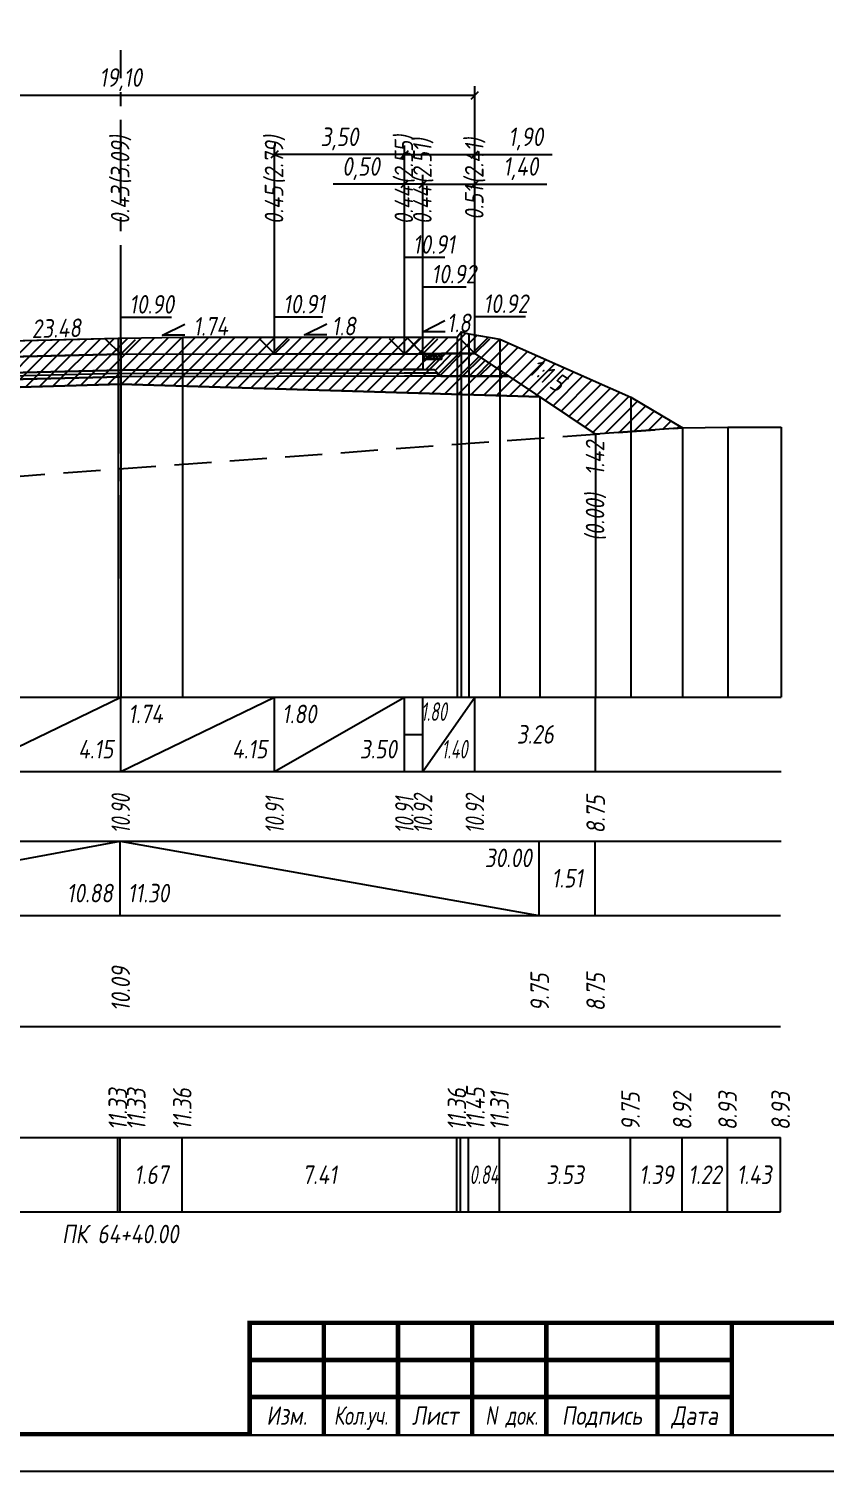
# Model space of a CAD drawing. Extents: x -717 to 1451, y -133302 to 233.
# Drawn here: x 170.2 to 277.5, y -101374.4 to -101179.8 of the extents above; entities that cross this region are included whole.
import ezdxf
from ezdxf.enums import TextEntityAlignment as Align

# ---------------------------------------------------------------- set-up
doc = ezdxf.new("R2010")
doc.units = 0
doc.linetypes.add('осевая2', pattern=[1.125, 0.75, -0.125, 0.125, -0.125])
doc.linetypes.add('штриховая', pattern=[0.75, 0.5, -0.25])
for name, color, linetype in [('Зарамочное оформление', 7, 'Continuous'), ('Интерполированный поперечник', 2, 'Continuous'), ('Код_510', 7, 'Continuous'), ('Код_514', 1, 'Continuous'), ('Код_516', 1, 'Continuous'), ('Контур_0', 7, 'Continuous'), ('Контур_2521', 7, 'Continuous'), ('Контур_2564', 7, 'Continuous'), ('Контур_2660', 7, 'Continuous'), ('Контур_2665', 7, 'Continuous'), ('Контур_400', 7, 'Continuous'), ('Контур_508', 7, 'Continuous'), ('Контур_512', 7, 'Continuous'), ('Контур_513', 7, 'Continuous'), ('Контур_818', 7, 'Continuous'), ('Красный поперечник', 1, 'Continuous'), ('Объём_2501', 7, 'Continuous'), ('Объём_2564', 7, 'Continuous'), ('Объём_2650', 7, 'Continuous'), ('Объём_2660', 7, 'Continuous'), ('Объём_2661', 7, 'Continuous'), ('Объём_2665', 7, 'Continuous'), ('Объём_2666', 7, 'Continuous'), ('Объём_2667', 7, 'Continuous'), ('Объём_2668', 7, 'Continuous'), ('Объём_2669', 7, 'Continuous'), ('Объём_2675', 7, 'Continuous'), ('Ось', 1, 'осевая2'), ('Откосы', 7, 'Continuous'), ('Отметки покрытия', 7, 'Continuous'), ('Подписи поперечников', 7, 'Continuous'), ('Рабочие отметки', 7, 'Continuous'), ('Рабочие отметки доп.', 7, 'Continuous'), ('Таблица', 7, 'Continuous'), ('Уклоны проезжей части', 7, 'Continuous'), ('Черный поперечник', 3, 'Continuous')]:
    doc.layers.add(name, color=color, linetype=linetype)
for name, color, linetype, true_color in [('Контур_2540', 2, 'Continuous', 0xffff00), ('Контур_2560', 2, 'Continuous', 0xffff00), ('Контур_2561', 7, 'Continuous', 0xff8040), ('Контур_2562', 3, 'Continuous', 0x00ff00), ('Контур_2563', 7, 'Continuous', 0xff8000), ('Контур_2570', 7, 'Continuous', 0x80ff00), ('Контур_2736', 4, 'Continuous', 0x00ffff), ('Контур_2737', 4, 'Continuous', 0x00ffff), ('Контур_2738', 4, 'Continuous', 0x00ffff), ('Контур_2739', 4, 'Continuous', 0x00ffff), ('Контур_2741', 4, 'Continuous', 0x00ffff), ('Контур_2742', 4, 'Continuous', 0x00ffff), ('Контур_2743', 4, 'Continuous', 0x00ffff), ('Контур_2744', 7, 'Continuous', 0xa4ffff), ('Контур_2745', 7, 'Continuous', 0xa4ffff), ('Контур_2747', 4, 'Continuous', 0x00ffff), ('Контур_2748', 4, 'Continuous', 0x00ffff), ('Контур_2749', 4, 'Continuous', 0x00ffff), ('Контур_2750', 4, 'Continuous', 0x00ffff), ('Контур_2751', 4, 'Continuous', 0x00ffff), ('Контур_2752', 4, 'Continuous', 0x00ffff), ('Контур_402', 7, 'Continuous', 0xff6464), ('Контур_703', 4, 'Continuous', 0x00ffff), ('Контур_705', 4, 'Continuous', 0x00ffff), ('Контур_707', 4, 'Continuous', 0x00ffff), ('Контур_720', 131, 'Continuous', 0xaaffff), ('Объём_2500', 7, 'Continuous', 0xc0c0c0), ('Объём_2520', 7, 'Continuous', 0x80ffff), ('Объём_2540', 2, 'Continuous', 0xffff00), ('Объём_2560', 2, 'Continuous', 0xffff00), ('Объём_2561', 7, 'Continuous', 0xff8040), ('Объём_2562', 3, 'Continuous', 0x00ff00), ('Объём_2563', 7, 'Continuous', 0xff8000), ('Объём_2580', 3, 'Continuous', 0x00ff00), ('Объём_2600', 7, 'Continuous', 0x808000)]:
    doc.layers.add(name, color=color, linetype=linetype, true_color=true_color)
doc.styles.get("Standard").update_dxf_attribs({"font": 'txt', "height": 2.5})
doc.styles.add('М', font='romand.shx', dxfattribs={"width": 0.8, "oblique": 10, "height": 2.5})
doc.dimstyles.new('ISO-25', dxfattribs={"dimtxt": 2.5, "dimasz": 2.5, "dimexe": 1.25, "dimexo": 0.625, "dimtad": 1, "dimtxsty": 'Standard', "dimcen": 2.5, "dimadec": 0, "dimazin": 0, "dimtfac": 1, "dimtmove": 0, "dimatfit": 3, "dimfxl": 1, "dimarcsym": 0})

# ---------------------------------------------------------------- blocks, each defined once
blk = doc.blocks.new('_Oblique')
at = {"color": 0, "linetype": 'ByBlock', "lineweight": -2}
blk.add_line((-0.5, -0.5), (0.5, 0.5), dxfattribs=at)
blk = doc.blocks.new('*D2034')
at = {"color": 0, "lineweight": -2, "transparency": 16777216}
for p, q in [((223.31, -101223.07), (223.31, -101199.52)), ((230.31, -101223.06), (230.31, -101199.52)), ((223.31, -101200.77), (230.31, -101200.77)), ((230.31, -101200.77), (240.04, -101200.77))]:
    blk.add_line(p, q, dxfattribs=at)
at = {"layer": 'Defpoints', "color": 0, "transparency": 16777216}
for p in [(230.31, -101200.77), (223.31, -101223.7), (230.31, -101223.68)]:
    blk.add_point(p, dxfattribs=at)
at = {"color": 0, "lineweight": -2, "transparency": 16777216, "rotation": 180}
blk.add_blockref('_Oblique', (223.31, -101200.77), dxfattribs=at)
at = {"color": 0, "lineweight": -2, "transparency": 16777216}
blk.add_blockref('_Oblique', (230.31, -101200.77), dxfattribs=at)
at = {"color": 0, "transparency": 16777216, "insert": (236.5, -101198.66), "char_height": 2.5, "width": 8.75, "attachment_point": 5, "style": 'М'}
blk.add_mtext('1,40', dxfattribs=at)
blk = doc.blocks.new('*D2036')
at = {"color": 0, "lineweight": -2, "transparency": 16777216}
for p, q in [((220.81, -101223.08), (220.81, -101199.52)), ((223.31, -101223.07), (223.31, -101199.52)), ((220.81, -101200.77), (211.2, -101200.77)), ((223.31, -101200.77), (220.81, -101200.77))]:
    blk.add_line(p, q, dxfattribs=at)
at = {"layer": 'Defpoints', "color": 0, "transparency": 16777216}
for p in [(223.31, -101200.77), (220.81, -101223.7), (223.31, -101223.7)]:
    blk.add_point(p, dxfattribs=at)
at = {"color": 0, "lineweight": -2, "transparency": 16777216, "rotation": 180}
blk.add_blockref('_Oblique', (220.81, -101200.77), dxfattribs=at)
at = {"color": 0, "lineweight": -2, "transparency": 16777216}
blk.add_blockref('_Oblique', (223.31, -101200.77), dxfattribs=at)
at = {"color": 0, "transparency": 16777216, "insert": (214.96, -101198.66), "char_height": 2.5, "width": 9.1667, "attachment_point": 5, "style": 'М'}
blk.add_mtext('0,50', dxfattribs=at)
blk = doc.blocks.new('*D2038')
at = {"color": 0, "lineweight": -2, "transparency": 16777216}
for p, q in [((203.31, -101223.11), (203.31, -101195.52)), ((220.81, -101223.08), (220.81, -101195.52)), ((220.81, -101196.77), (203.31, -101196.77))]:
    blk.add_line(p, q, dxfattribs=at)
at = {"layer": 'Defpoints', "color": 0, "transparency": 16777216}
for p in [(203.31, -101196.77), (220.81, -101223.7), (203.31, -101223.73)]:
    blk.add_point(p, dxfattribs=at)
at = {"color": 0, "lineweight": -2, "transparency": 16777216, "rotation": 180}
blk.add_blockref('_Oblique', (203.31, -101196.77), dxfattribs=at)
at = {"color": 0, "lineweight": -2, "transparency": 16777216}
blk.add_blockref('_Oblique', (220.81, -101196.77), dxfattribs=at)
at = {"color": 0, "transparency": 16777216, "insert": (212.06, -101194.66), "char_height": 2.5, "width": 9.5833, "attachment_point": 5, "style": 'М'}
blk.add_mtext('3,50', dxfattribs=at)
blk = doc.blocks.new('*D2039')
at = {"color": 0, "lineweight": -2, "transparency": 16777216}
for p, q in [((220.81, -101223.08), (220.81, -101195.52)), ((230.31, -101223.06), (230.31, -101195.52)), ((220.81, -101196.77), (230.31, -101196.77)), ((230.31, -101196.77), (240.72, -101196.77))]:
    blk.add_line(p, q, dxfattribs=at)
at = {"layer": 'Defpoints', "color": 0, "transparency": 16777216}
for p in [(220.81, -101196.77), (220.81, -101223.7), (230.31, -101223.68)]:
    blk.add_point(p, dxfattribs=at)
at = {"color": 0, "lineweight": -2, "transparency": 16777216, "rotation": 180}
blk.add_blockref('_Oblique', (220.81, -101196.77), dxfattribs=at)
at = {"color": 0, "lineweight": -2, "transparency": 16777216}
blk.add_blockref('_Oblique', (230.31, -101196.77), dxfattribs=at)
at = {"color": 0, "transparency": 16777216, "insert": (237.18, -101194.66), "char_height": 2.5, "width": 8.75, "attachment_point": 5, "style": 'М'}
blk.add_mtext('1,90', dxfattribs=at)
blk = doc.blocks.new('*D2041')
at = {"color": 0, "lineweight": -2, "transparency": 16777216}
for p, q in [((134.81, -101224.4), (134.81, -101187.52)), ((230.31, -101223.06), (230.31, -101187.52)), ((134.81, -101188.77), (230.31, -101188.77))]:
    blk.add_line(p, q, dxfattribs=at)
at = {"layer": 'Defpoints', "color": 0, "transparency": 16777216}
for p in [(230.31, -101188.77), (230.31, -101223.68), (134.81, -101225.02)]:
    blk.add_point(p, dxfattribs=at)
at = {"color": 0, "lineweight": -2, "transparency": 16777216, "rotation": 180}
blk.add_blockref('_Oblique', (134.81, -101188.77), dxfattribs=at)
at = {"color": 0, "lineweight": -2, "transparency": 16777216}
blk.add_blockref('_Oblique', (230.31, -101188.77), dxfattribs=at)
at = {"color": 0, "transparency": 16777216, "insert": (182.56, -101186.66), "char_height": 2.5, "width": 10.4167, "attachment_point": 5, "style": 'М'}
blk.add_mtext('19,10', dxfattribs=at)
blk = doc.blocks.new('Штамп')
at = {"linetype": 'Continuous'}
blk.add_wipeout([(199.95, -411.25), (384.95, -411.25), (384.95, -426.25), (199.95, -426.25)], dxfattribs=at).dxf.layer = 'Зарамочное оформление'
at = {"layer": 'Зарамочное оформление', "linetype": 'Continuous', "lineweight": -3, "const_width": 0.6, "flags": 128}
for points in [[(199.95, -426.25), (199.95, -411.25), (384.95, -411.25)], [(209.95, -411.25), (209.95, -426.25)], [(219.95, -411.25), (219.95, -426.25)], [(229.95, -411.25), (229.95, -426.25)], [(239.95, -411.25), (239.95, -426.25)], [(254.95, -411.25), (254.95, -426.25)], [(264.95, -411.25), (264.95, -426.25)], [(374.95, -411.25), (374.95, -426.25)], [(199.95, -416.25), (264.95, -416.25)], [(374.95, -418.25), (384.95, -418.25)], [(199.95, -421.25), (264.95, -421.25)]]:
    blk.add_lwpolyline(points, dxfattribs=at)
at = {"linetype": 'Continuous', "insert": (319.95, -419.17), "char_height": 5, "width": 110, "attachment_point": 5, "style": 'М'}
blk.add_mtext('{\\Q10;\\W0.8;43/23-Р-ЗП2-1}', dxfattribs=at)
at = {"layer": 'Зарамочное оформление', "linetype": 'Continuous', "style": 'М', "oblique": 10}
for s, width, p in [('Лист', 0.8, (379.95, -414.66)), ('Изм.', 0.8, (204.95, -423.75)), ('Кол.уч.', 0.7, (214.95, -423.75)), ('Лист', 0.8, (224.95, -423.75)), ('N док.', 0.7, (235.28, -423.75)), ('Подпись', 0.8, (247.45, -423.75)), ('Дата', 0.8, (259.95, -423.75))]:
    blk.add_text(s, height=2.5, dxfattribs=dict(at, width=width)).set_placement(p, align=Align.MIDDLE_CENTER)
blk = doc.blocks.new('шифр')
blk.add_blockref('Штамп', (0, -101003))

msp = doc.modelspace()

# ---------------------------------------------------------------- hatches: boundary and pattern name
at = {"layer": 'Объём_2563'}
h = msp.add_hatch(dxfattribs=at)
h.set_pattern_fill('ANSI31', color=256, scale=0.3)
h.paths.add_polyline_path([(224.813, -101225.782), (225.711, -101226.68), (234.876, -101226.664), (230.313, -101223.622), (225.81, -101223.63), (225.81, -101224.387), (223.313, -101224.387), (223.313, -101225.784)])
at = {"layer": 'Объём_2600'}
h = msp.add_hatch(dxfattribs=at)
h.set_pattern_fill('ANSI31', color=6, scale=0.4)
h.paths.add_polyline_path([(182.563, -101227.756), (128.172, -101229.388), (105, -101244.836), (101.999, -101245.056), (117.121, -101233.788), (123.66, -101229.291), (131.722, -101222.822), (131.722, -101222.072), (135.876, -101221.948), (136.773, -101221.93), (137.273, -101222.68), (145.602, -101222.457), (182.563, -101221.547)])
h = msp.add_hatch(dxfattribs=at)
h.set_pattern_fill('ANSI31', color=6, scale=0.4)
h.paths.add_polyline_path([(246.599, -101234.479), (239.057, -101229.451), (182.563, -101227.756), (182.563, -101221.547), (190.913, -101221.405), (227.945, -101221.424), (228.445, -101220.674), (229.504, -101220.948), (233.688, -101221.681), (251.358, -101229.481), (258.314, -101233.623)])

# ---------------------------------------------------------------- linework, layer by layer
at = {"flags": 128}
msp.add_lwpolyline([(-30.054, -101374.421), (389.946, -101374.421), (389.946, -101077.421), (-30.054, -101077.421)], close=True, dxfattribs=at)
at = {"const_width": 0.6, "flags": 128}
msp.add_lwpolyline([(-10.054, -101369.421), (384.946, -101369.421), (384.946, -101082.421), (-10.054, -101082.421)], close=True, dxfattribs=at)
at = {"layer": 'Код_510'}
for p, q in [((182.163, -101339.421), (182.163, -101329.421)), ((182.509, -101339.421), (182.509, -101329.421)), ((190.858, -101339.421), (190.858, -101329.421)), ((227.891, -101339.421), (227.891, -101329.421)), ((228.391, -101339.421), (228.391, -101329.421)), ((229.45, -101339.421), (229.45, -101329.421)), ((233.634, -101339.421), (233.634, -101329.421)), ((251.304, -101339.421), (251.304, -101329.421)), ((258.273, -101339.421), (258.273, -101329.421)), ((264.392, -101339.421), (264.392, -101329.421)), ((271.545, -101339.421), (271.545, -101329.421))]:
    msp.add_line(p, q, dxfattribs=at)
at = {"layer": 'Код_514'}
for p, q in [((161.813, -101280), (182.563, -101270)), ((182.563, -101280), (182.563, -101270)), ((182.563, -101280), (203.313, -101270)), ((203.313, -101280), (203.313, -101270)), ((203.313, -101280), (220.813, -101270)), ((220.813, -101280), (220.813, -101270)), ((223.313, -101280), (223.313, -101270)), ((223.313, -101280), (230.313, -101270)), ((230.313, -101280), (230.313, -101270)), ((246.599, -101280), (246.599, -101270)), ((220.813, -101275), (223.313, -101275))]:
    msp.add_line(p, q, dxfattribs=at)
at = {"layer": 'Код_516'}
for p, q in [((128.118, -101299.421), (182.509, -101289.421)), ((182.509, -101299.421), (182.509, -101289.421)), ((182.509, -101289.421), (239.003, -101299.421)), ((239.003, -101299.421), (239.003, -101289.421)), ((246.545, -101299.421), (246.545, -101289.421))]:
    msp.add_line(p, q, dxfattribs=at)
at = {"layer": 'Контур_0', "flags": 128}
for points in [[(182.563, -101223.706), (161.813, -101224.194), (144.313, -101224.62), (144.313, -101224.62), (144.313, -101224.62), (144.313, -101224.62), (144.313, -101224.62), (141.813, -101224.681), (141.813, -101226.831), (144.313, -101226.77), (144.313, -101226.77), (144.313, -101226.77), (144.313, -101226.77), (144.313, -101226.77), (144.313, -101226.77), (161.813, -101226.344), (182.563, -101225.856), (182.563, -101223.706)], [(182.563, -101223.706), (203.313, -101223.67), (220.813, -101223.639), (220.813, -101223.639), (220.813, -101223.639), (220.813, -101223.639), (220.813, -101223.639), (220.813, -101223.639), (223.313, -101223.634), (223.313, -101225.784), (220.813, -101225.789), (220.813, -101225.789), (220.813, -101225.789), (220.813, -101225.789), (220.813, -101225.789), (220.813, -101225.789), (203.313, -101225.82), (182.563, -101225.856), (182.563, -101223.706)], [(230.313, -101223.622), (230.313, -101223.622)], [(230.313, -101223.622), (246.599, -101234.479), (246.599, -101234.479), (246.599, -101234.479), (246.599, -101234.479), (246.599, -101234.479), (246.599, -101234.479), (246.599, -101234.479), (246.599, -101234.479), (246.599, -101234.479), (246.599, -101234.479), (246.599, -101234.479), (246.599, -101234.479), (246.599, -101234.479), (246.599, -101234.479), (246.599, -101234.479)], [(230.313, -101223.622), (246.599, -101234.479), (246.599, -101234.479), (246.599, -101234.479), (246.599, -101234.479), (246.599, -101234.479), (246.599, -101234.479), (246.599, -101234.479), (246.599, -101234.479), (246.599, -101234.479), (246.599, -101234.479), (246.599, -101234.479), (246.599, -101234.479), (246.599, -101234.479), (246.599, -101234.479), (246.599, -101234.479), (246.599, -101234.479), (246.599, -101234.479), (246.599, -101234.479), (246.599, -101234.479), (246.599, -101234.479), (246.599, -101234.479), (246.599, -101234.479), (246.599, -101234.479), (246.599, -101234.479), (246.599, -101234.479), (246.599, -101234.479), (246.599, -101234.479), (246.599, -101234.479), (246.599, -101234.479)], [(182.563, -101225.856), (161.813, -101226.344), (144.313, -101226.77), (144.313, -101226.77), (144.313, -101226.77), (144.313, -101226.77), (144.313, -101226.77), (144.313, -101226.77), (141.813, -101226.831), (140.313, -101226.867), (139.39, -101227.79), (141.813, -101227.731), (144.313, -101227.67), (144.313, -101227.67), (144.313, -101227.67), (144.313, -101227.67), (144.313, -101227.67), (144.313, -101227.67), (161.813, -101227.244), (182.563, -101226.756), (182.563, -101225.856)], [(182.563, -101225.856), (203.313, -101225.82), (220.813, -101225.789), (220.813, -101225.789), (220.813, -101225.789), (220.813, -101225.789), (220.813, -101225.789), (220.813, -101225.789), (223.313, -101225.784), (224.813, -101225.782), (225.711, -101226.68), (223.313, -101226.684), (220.813, -101226.689), (220.813, -101226.689), (220.813, -101226.689), (220.813, -101226.689), (220.813, -101226.689), (220.813, -101226.689), (203.313, -101226.72), (182.563, -101226.756), (182.563, -101225.856)], [(223.313, -101225.784), (224.813, -101225.782), (225.711, -101226.68), (234.876, -101226.664)]]:
    msp.add_lwpolyline(points, dxfattribs=at)
at = {"layer": 'Контур_2521', "color": 250, "flags": 128}
for points in [[(182.563, -101226.306), (161.813, -101226.794), (144.313, -101227.22), (144.313, -101227.22), (144.313, -101227.22), (144.313, -101227.22), (144.313, -101227.22), (144.313, -101227.22), (141.813, -101227.281), (139.852, -101227.329)], [(182.563, -101226.306), (203.313, -101226.27), (220.813, -101226.239), (220.813, -101226.239), (220.813, -101226.239), (220.813, -101226.239), (220.813, -101226.239), (220.813, -101226.239), (223.313, -101226.234), (225.262, -101226.231)]]:
    msp.add_lwpolyline(points, dxfattribs=at)
at = {"layer": 'Контур_2540', "flags": 128}
for points in [[(161.813, -101227.244), (144.313, -101227.67), (141.813, -101227.731), (139.39, -101227.79), (130.235, -101228.013), (128.172, -101229.388), (182.563, -101227.756), (182.563, -101226.756), (161.813, -101227.244)], [(182.563, -101227.756), (239.057, -101229.451), (234.876, -101226.664), (225.711, -101226.68), (223.313, -101226.684), (220.813, -101226.689), (203.313, -101226.72), (182.563, -101226.756), (182.563, -101227.756)]]:
    msp.add_lwpolyline(points, dxfattribs=at)
at = {"layer": 'Контур_2560', "flags": 128}
msp.add_lwpolyline([(223.313, -101223.634), (230.313, -101223.622), (230.313, -101223.622), (230.313, -101223.622)], dxfattribs=at)
at = {"layer": 'Контур_2561', "flags": 128}
msp.add_lwpolyline([(223.313, -101223.634), (223.313, -101223.634), (230.313, -101223.622), (230.313, -101223.622), (223.313, -101223.634)], dxfattribs=at)
at = {"layer": 'Контур_2562', "flags": 128}
msp.add_lwpolyline([(230.313, -101223.622), (230.313, -101223.622), (230.313, -101223.622), (230.313, -101223.622), (230.313, -101223.622)], dxfattribs=at)
at = {"layer": 'Контур_2563', "flags": 128}
msp.add_lwpolyline([(224.813, -101225.782), (225.711, -101226.68), (234.876, -101226.664), (230.313, -101223.622), (223.313, -101223.634), (223.313, -101225.784), (224.813, -101225.782)], dxfattribs=at)
at = {"layer": 'Контур_2564', "flags": 128}
msp.add_lwpolyline([(223.313, -101223.634), (230.313, -101223.622)], dxfattribs=at)
at = {"layer": 'Контур_2570', "flags": 128}
msp.add_lwpolyline([(145.602, -101222.457), (182.217, -101221.553), (182.563, -101221.547), (190.913, -101221.405), (227.945, -101221.424), (228.445, -101220.674), (229.504, -101220.948), (233.688, -101221.681), (251.358, -101229.481), (258.327, -101233.631), (264.446, -101233.544), (271.599, -101233.546)], dxfattribs=at)
at = {"layer": 'Контур_2660', "flags": 128}
for points in [[(128.172, -101229.388), (182.563, -101227.756)], [(182.563, -101227.756), (239.057, -101229.451)]]:
    msp.add_lwpolyline(points, dxfattribs=at)
at = {"layer": 'Контур_2665', "flags": 128}
msp.add_lwpolyline([(230.313, -101223.622), (230.313, -101223.622)], dxfattribs=at)
at = {"layer": 'Контур_2736', "flags": 128}
msp.add_lwpolyline([(230.313, -101223.622), (246.599, -101234.479)], dxfattribs=at)
at = {"layer": 'Контур_2737', "flags": 128}
msp.add_lwpolyline([(246.599, -101234.479), (246.599, -101234.479)], dxfattribs=at)
at = {"layer": 'Контур_2738', "flags": 128}
msp.add_lwpolyline([(246.599, -101234.479), (246.599, -101234.479)], dxfattribs=at)
at = {"layer": 'Контур_2739', "flags": 128}
msp.add_lwpolyline([(246.599, -101234.479), (246.599, -101234.479)], dxfattribs=at)
at = {"layer": 'Контур_2741', "flags": 128}
msp.add_lwpolyline([(246.599, -101234.479), (246.599, -101234.479)], dxfattribs=at)
at = {"layer": 'Контур_2742', "flags": 128}
msp.add_lwpolyline([(246.599, -101234.479), (246.599, -101234.479)], dxfattribs=at)
at = {"layer": 'Контур_2743', "flags": 128}
msp.add_lwpolyline([(246.599, -101234.479), (246.599, -101234.479)], dxfattribs=at)
at = {"layer": 'Контур_2744', "flags": 128}
msp.add_lwpolyline([(246.599, -101234.479), (246.599, -101234.479)], dxfattribs=at)
msp.add_lwpolyline([(246.599, -101234.479), (246.599, -101234.479)], dxfattribs=at)
msp.add_lwpolyline([(246.599, -101234.479), (246.599, -101234.479)], dxfattribs=at)
msp.add_lwpolyline([(246.599, -101234.479), (246.599, -101234.479)], dxfattribs=at)
msp.add_lwpolyline([(246.599, -101234.479), (246.599, -101234.479)], dxfattribs=at)
msp.add_lwpolyline([(246.599, -101234.479), (246.599, -101234.479)], dxfattribs=at)
at = {"layer": 'Контур_2745', "flags": 128}
msp.add_lwpolyline([(246.599, -101234.479), (246.599, -101234.479)], dxfattribs=at)
msp.add_lwpolyline([(246.599, -101234.479), (246.599, -101234.479)], dxfattribs=at)
msp.add_lwpolyline([(246.599, -101234.479), (246.599, -101234.479)], dxfattribs=at)
msp.add_lwpolyline([(246.599, -101234.479), (246.599, -101234.479)], dxfattribs=at)
msp.add_lwpolyline([(246.599, -101234.479), (246.599, -101234.479)], dxfattribs=at)
msp.add_lwpolyline([(246.599, -101234.479), (246.599, -101234.479)], dxfattribs=at)
at = {"layer": 'Контур_2747', "flags": 128}
msp.add_lwpolyline([(246.599, -101234.479), (246.599, -101234.479)], dxfattribs=at)
at = {"layer": 'Контур_2748', "flags": 128}
msp.add_lwpolyline([(246.599, -101234.479), (246.599, -101234.479)], dxfattribs=at)
at = {"layer": 'Контур_2749', "flags": 128}
msp.add_lwpolyline([(246.599, -101234.479), (246.599, -101234.479)], dxfattribs=at)
at = {"layer": 'Контур_2750', "flags": 128}
msp.add_lwpolyline([(246.599, -101234.479), (246.599, -101234.479)], dxfattribs=at)
at = {"layer": 'Контур_2751', "flags": 128}
msp.add_lwpolyline([(246.599, -101234.479), (246.599, -101234.479)], dxfattribs=at)
at = {"layer": 'Контур_2752', "flags": 128}
msp.add_lwpolyline([(246.599, -101234.479), (246.599, -101234.479)], dxfattribs=at)
at = {"layer": 'Контур_400', "flags": 128}
for points in [[(141.813, -101224.681), (144.313, -101224.62), (144.313, -101224.62), (144.313, -101224.62), (144.313, -101224.62), (144.313, -101224.62), (144.313, -101224.62), (161.813, -101224.194), (182.563, -101223.706)], [(182.563, -101223.706), (203.313, -101223.67), (220.813, -101223.639), (220.813, -101223.639), (220.813, -101223.639), (220.813, -101223.639), (220.813, -101223.639), (220.813, -101223.639), (223.313, -101223.634)]]:
    msp.add_lwpolyline(points, dxfattribs=at)
at = {"layer": 'Контур_402', "flags": 128}
msp.add_lwpolyline([(128.172, -101229.388), (182.563, -101227.756), (239.057, -101229.451)], dxfattribs=at)
at = {"layer": 'Контур_508', "flags": 128}
msp.add_lwpolyline([(105, -101244.836), (128.172, -101229.388), (182.563, -101227.756), (239.057, -101229.451), (246.599, -101234.479)], dxfattribs=at)
at = {"layer": 'Контур_512', "flags": 128}
msp.add_lwpolyline([(105, -101244.836), (128.172, -101229.388), (182.563, -101227.756), (239.057, -101229.451), (246.599, -101234.479)], dxfattribs=at)
at = {"layer": 'Контур_513', "flags": 128}
msp.add_lwpolyline([(105, -101244.836), (128.172, -101229.388), (182.563, -101227.756), (239.057, -101229.451), (246.599, -101234.479)], dxfattribs=at)
at = {"layer": 'Контур_703', "flags": 128}
for points in [[(230.313, -101223.622), (246.599, -101234.479)], [(246.599, -101234.479), (246.599, -101234.479)]]:
    msp.add_lwpolyline(points, dxfattribs=at)
at = {"layer": 'Контур_705', "flags": 128}
msp.add_lwpolyline([(246.599, -101234.479), (246.599, -101234.479)], dxfattribs=at)
at = {"layer": 'Контур_707', "flags": 128}
msp.add_lwpolyline([(246.599, -101234.479), (246.599, -101234.479)], dxfattribs=at)
at = {"layer": 'Контур_720', "flags": 128}
msp.add_lwpolyline([(246.599, -101234.479), (246.599, -101234.479)], dxfattribs=at)
at = {"layer": 'Контур_818', "flags": 128}
msp.add_lwpolyline([(105, -101242.82), (117.121, -101233.788), (123.66, -101229.291), (131.722, -101222.822), (131.722, -101222.072), (135.876, -101221.948), (136.773, -101221.93), (137.273, -101222.68), (145.602, -101222.457), (182.217, -101221.553), (182.563, -101221.547), (190.913, -101221.405), (227.945, -101221.424), (228.445, -101220.674), (229.504, -101220.948), (233.688, -101221.681), (246.599, -101227.38)], dxfattribs=at)
at = {"layer": 'Красный поперечник'}
for p, q in [((161.813, -101224.194), (182.563, -101223.706)), ((182.563, -101223.706), (203.313, -101223.67)), ((203.313, -101223.67), (220.813, -101223.639)), ((220.813, -101223.639), (223.313, -101223.634)), ((223.313, -101223.634), (230.313, -101223.622)), ((230.313, -101223.622), (246.599, -101234.479)), ((182.563, -101227.756), (182.563, -101270)), ((239.057, -101229.451), (239.057, -101270)), ((246.599, -101234.479), (246.599, -101270))]:
    msp.add_line(p, q, dxfattribs=at)
at = {"layer": 'Объём_2500', "flags": 128}
for points in [[(182.563, -101223.706), (161.813, -101224.194), (144.313, -101224.62), (144.313, -101224.62), (144.313, -101224.62), (144.313, -101224.62), (144.313, -101224.62), (141.813, -101224.681), (141.813, -101226.831), (144.313, -101226.77), (144.313, -101226.77), (144.313, -101226.77), (144.313, -101226.77), (144.313, -101226.77), (144.313, -101226.77), (161.813, -101226.344), (182.563, -101225.856), (182.563, -101223.706)], [(182.563, -101223.706), (203.313, -101223.67), (220.813, -101223.639), (220.813, -101223.639), (220.813, -101223.639), (220.813, -101223.639), (220.813, -101223.639), (220.813, -101223.639), (223.313, -101223.634), (223.313, -101225.784), (220.813, -101225.789), (220.813, -101225.789), (220.813, -101225.789), (220.813, -101225.789), (220.813, -101225.789), (220.813, -101225.789), (203.313, -101225.82), (182.563, -101225.856), (182.563, -101223.706)]]:
    msp.add_lwpolyline(points, dxfattribs=at)
at = {"layer": 'Объём_2501', "flags": 128}
for points in [[(141.813, -101224.681), (144.313, -101224.62), (144.313, -101224.62), (144.313, -101224.62), (144.313, -101224.62), (144.313, -101224.62), (144.313, -101224.62), (161.813, -101224.194), (182.563, -101223.706)], [(182.563, -101223.706), (203.313, -101223.67), (220.813, -101223.639), (220.813, -101223.639), (220.813, -101223.639), (220.813, -101223.639), (220.813, -101223.639), (220.813, -101223.639), (223.313, -101223.634)]]:
    msp.add_lwpolyline(points, dxfattribs=at)
at = {"layer": 'Объём_2520', "color": 250, "flags": 128}
for points in [[(182.563, -101225.856), (161.813, -101226.344), (144.313, -101226.77), (144.313, -101226.77), (144.313, -101226.77), (144.313, -101226.77), (144.313, -101226.77), (144.313, -101226.77), (141.813, -101226.831), (140.313, -101226.867), (139.39, -101227.79), (141.813, -101227.731), (144.313, -101227.67), (144.313, -101227.67), (144.313, -101227.67), (144.313, -101227.67), (144.313, -101227.67), (144.313, -101227.67), (161.813, -101227.244), (182.563, -101226.756), (182.563, -101225.856)], [(182.563, -101225.856), (203.313, -101225.82), (220.813, -101225.789), (220.813, -101225.789), (220.813, -101225.789), (220.813, -101225.789), (220.813, -101225.789), (220.813, -101225.789), (223.313, -101225.784), (224.813, -101225.782), (225.711, -101226.68), (223.313, -101226.684), (220.813, -101226.689), (220.813, -101226.689), (220.813, -101226.689), (220.813, -101226.689), (220.813, -101226.689), (220.813, -101226.689), (203.313, -101226.72), (182.563, -101226.756), (182.563, -101225.856)]]:
    msp.add_lwpolyline(points, dxfattribs=at)
at = {"layer": 'Объём_2540', "flags": 128}
for points in [[(161.813, -101227.244), (144.313, -101227.67), (141.813, -101227.731), (139.39, -101227.79), (130.235, -101228.013), (128.172, -101229.388), (182.563, -101227.756), (182.563, -101226.756), (161.813, -101227.244)], [(182.563, -101227.756), (239.057, -101229.451), (234.876, -101226.664), (225.711, -101226.68), (223.313, -101226.684), (220.813, -101226.689), (203.313, -101226.72), (182.563, -101226.756), (182.563, -101227.756)]]:
    msp.add_lwpolyline(points, dxfattribs=at)
at = {"layer": 'Объём_2560', "flags": 128}
msp.add_lwpolyline([(223.313, -101223.634), (230.313, -101223.622), (230.313, -101223.622), (230.313, -101223.622)], dxfattribs=at)
at = {"layer": 'Объём_2561', "flags": 128}
msp.add_lwpolyline([(223.313, -101223.634), (223.313, -101223.634), (230.313, -101223.622), (230.313, -101223.622), (223.313, -101223.634)], dxfattribs=at)
at = {"layer": 'Объём_2562', "flags": 128}
msp.add_lwpolyline([(230.313, -101223.622), (230.313, -101223.622), (230.313, -101223.622), (230.313, -101223.622), (230.313, -101223.622)], dxfattribs=at)
at = {"layer": 'Объём_2563', "color": 250, "flags": 128}
msp.add_lwpolyline([(224.813, -101225.782), (225.711, -101226.68), (234.876, -101226.664), (230.313, -101223.622), (225.81, -101223.63), (225.81, -101224.387), (223.313, -101224.387), (223.313, -101225.784), (224.813, -101225.782)], dxfattribs=at)
at = {"layer": 'Объём_2564', "flags": 128}
msp.add_lwpolyline([(223.313, -101223.634), (230.313, -101223.622)], dxfattribs=at)
at = {"layer": 'Объём_2580', "flags": 128}
msp.add_lwpolyline([(230.313, -101223.622), (230.313, -101223.622)], dxfattribs=at)
at = {"layer": 'Объём_2600', "color": 5, "flags": 128}
msp.add_lwpolyline([(258.338, -101233.621), (258.338, -101233.634), (258.314, -101233.623), (258.338, -101233.621), (258.338, -101233.621)], dxfattribs=at)
at = {"layer": 'Объём_2650', "color": 6, "flags": 128}
for points in [[(182.563, -101227.756), (128.172, -101229.388), (105, -101244.836), (101.999, -101245.056), (117.121, -101233.788), (123.66, -101229.291), (131.722, -101222.822), (131.722, -101222.072), (135.876, -101221.948), (136.773, -101221.93), (137.273, -101222.68), (145.602, -101222.457), (182.563, -101221.547), (182.563, -101227.756), (182.563, -101227.756)], [(246.599, -101234.479), (239.057, -101229.451), (182.563, -101227.756), (182.563, -101221.547), (190.913, -101221.405), (227.945, -101221.424), (228.445, -101220.674), (229.504, -101220.948), (233.688, -101221.681), (251.358, -101229.481), (258.314, -101233.623), (246.599, -101234.479), (246.599, -101234.479)]]:
    msp.add_lwpolyline(points, dxfattribs=at)
at = {"layer": 'Объём_2660', "flags": 128}
for points in [[(128.172, -101229.388), (182.563, -101227.756)], [(182.563, -101227.756), (239.057, -101229.451)]]:
    msp.add_lwpolyline(points, dxfattribs=at)
at = {"layer": 'Объём_2661', "flags": 128}
msp.add_lwpolyline([(230.313, -101223.622), (246.599, -101234.479)], dxfattribs=at)
at = {"layer": 'Объём_2665', "flags": 128}
msp.add_lwpolyline([(230.313, -101223.622), (230.313, -101223.622)], dxfattribs=at)
at = {"layer": 'Объём_2666', "flags": 128}
msp.add_lwpolyline([(230.313, -101223.622), (246.599, -101234.479)], dxfattribs=at)
at = {"layer": 'Объём_2667', "flags": 128}
msp.add_lwpolyline([(246.599, -101234.479), (246.599, -101234.479)], dxfattribs=at)
msp.add_lwpolyline([(246.599, -101234.479), (246.599, -101234.479)], dxfattribs=at)
at = {"layer": 'Объём_2668', "flags": 128}
msp.add_lwpolyline([(246.599, -101234.479), (246.599, -101234.479)], dxfattribs=at)
msp.add_lwpolyline([(246.599, -101234.479), (246.599, -101234.479)], dxfattribs=at)
at = {"layer": 'Объём_2669', "flags": 128}
msp.add_lwpolyline([(246.599, -101234.479), (246.599, -101234.479)], dxfattribs=at)
msp.add_lwpolyline([(246.599, -101234.479), (246.599, -101234.479)], dxfattribs=at)
at = {"layer": 'Объём_2675', "flags": 128}
msp.add_lwpolyline([(246.599, -101234.479), (246.599, -101234.479)], dxfattribs=at)
msp.add_lwpolyline([(246.599, -101234.479), (246.599, -101234.479)], dxfattribs=at)
msp.add_lwpolyline([(246.599, -101234.479), (246.599, -101234.479)], dxfattribs=at)
msp.add_lwpolyline([(246.599, -101234.479), (246.599, -101234.479)], dxfattribs=at)
msp.add_lwpolyline([(246.599, -101234.479), (246.599, -101234.479)], dxfattribs=at)
msp.add_lwpolyline([(246.599, -101234.479), (246.599, -101234.479)], dxfattribs=at)
msp.add_lwpolyline([(246.599, -101234.479), (246.599, -101234.479)], dxfattribs=at)
msp.add_lwpolyline([(246.599, -101234.479), (246.599, -101234.479)], dxfattribs=at)
msp.add_lwpolyline([(246.599, -101234.479), (246.599, -101234.479)], dxfattribs=at)
msp.add_lwpolyline([(246.599, -101234.479), (246.599, -101234.479)], dxfattribs=at)
msp.add_lwpolyline([(246.599, -101234.479), (246.599, -101234.479)], dxfattribs=at)
msp.add_lwpolyline([(246.599, -101234.479), (246.599, -101234.479)], dxfattribs=at)
at = {"layer": 'Ось', "ltscale": 15}
msp.add_line((182.563, -101253.971), (182.563, -101182.677), dxfattribs=at)
at = {"layer": 'Откосы', "color": 1, "flags": 128}
for points in [[(191.205, -101221.136), (188.205, -101221.141), (191.203, -101219.636)], [(210.355, -101221.102), (207.355, -101221.107), (210.352, -101219.602)], [(226.288, -101220.672), (223.288, -101220.678), (226.285, -101219.172)]]:
    msp.add_lwpolyline(points, dxfattribs=at)
at = {"layer": 'Отметки покрытия', "color": 1}
for p, q in [((220.813, -101223.639), (220.813, -101210.622)), ((220.813, -101210.622), (226.263, -101210.622)), ((223.313, -101223.634), (223.313, -101214.622)), ((223.313, -101214.622), (229.163, -101214.622)), ((182.563, -101223.706), (182.563, -101218.706)), ((182.563, -101218.706), (189.413, -101218.706)), ((203.313, -101223.67), (203.313, -101218.67)), ((203.313, -101218.67), (209.763, -101218.67)), ((230.313, -101223.622), (230.313, -101218.622)), ((230.313, -101218.622), (237.163, -101218.622)), ((182.563, -101223.706), (180.563, -101221.706)), ((182.563, -101223.706), (184.563, -101221.706)), ((203.313, -101223.67), (201.313, -101221.67)), ((203.313, -101223.67), (205.313, -101221.67)), ((220.813, -101223.639), (218.813, -101221.639)), ((220.813, -101223.639), (222.813, -101221.639)), ((223.313, -101223.634), (221.313, -101221.634)), ((223.313, -101223.634), (225.313, -101221.634)), ((230.313, -101223.622), (228.313, -101221.622)), ((230.313, -101223.622), (232.313, -101221.622))]:
    msp.add_line(p, q, dxfattribs=at)
at = {"layer": 'Таблица'}
for p, q in [((80, -101270), (271.599, -101270)), ((80, -101280), (271.599, -101280)), ((80, -101289.421), (271.599, -101289.421)), ((79.946, -101299.421), (271.545, -101299.421)), ((79.946, -101314.421), (271.545, -101314.421)), ((79.946, -101329.421), (271.545, -101329.421)), ((79.946, -101339.421), (271.545, -101339.421))]:
    msp.add_line(p, q, dxfattribs=at)
at = {"layer": 'Черный поперечник', "color": 7}
for p, q in [((182.217, -101221.553), (182.217, -101270)), ((182.563, -101221.547), (182.563, -101270)), ((190.913, -101221.405), (190.913, -101270)), ((227.945, -101221.424), (227.945, -101270)), ((228.445, -101220.674), (228.445, -101270)), ((229.504, -101220.948), (229.504, -101270)), ((233.688, -101221.681), (233.688, -101270)), ((251.358, -101229.481), (251.358, -101270)), ((258.327, -101233.631), (258.327, -101270)), ((264.446, -101233.544), (264.446, -101270)), ((271.599, -101233.546), (271.599, -101270))]:
    msp.add_line(p, q, dxfattribs=at)
at = {"layer": 'Черный поперечник', "flags": 128}
msp.add_lwpolyline([(145.602, -101222.457), (182.217, -101221.553), (182.563, -101221.547), (190.913, -101221.405), (227.945, -101221.424), (228.445, -101220.674), (229.504, -101220.948), (233.688, -101221.681), (251.358, -101229.481), (258.327, -101233.631), (264.446, -101233.544), (271.599, -101233.546)], dxfattribs=at)

# ---------------------------------------------------------------- texts
at = {"layer": 'Код_510', "style": 'М', "oblique": 10, "width": 0.8}
for s, p in [('11.33', (182.163, -101328.421)), ('11.33', (184.663, -101328.421)), ('11.36', (190.858, -101328.421)), ('11.36', (227.891, -101328.421)), ('11.45', (230.391, -101328.421)), ('11.31', (233.634, -101328.421)), ('9.75', (251.304, -101328.421)), ('8.92', (258.273, -101328.421)), ('8.93', (264.392, -101328.421)), ('8.93', (271.545, -101328.421))]:
    msp.add_text(s, height=2.5, rotation=90, dxfattribs=at).set_placement(p, align=Align.MIDDLE_LEFT)
at = {"layer": 'Код_510', "style": 'М', "oblique": 10}
for s, width, p in [('1.67', 0.8, (186.683, -101334.421)), ('7.41', 0.8, (209.375, -101334.421)), ('0.84', 0.6, (231.542, -101334.421)), ('3.53', 0.8, (242.469, -101334.421)), ('1.39', 0.8, (254.789, -101334.421)), ('1.22', 0.8, (261.332, -101334.421)), ('1.43', 0.8, (267.968, -101334.421))]:
    msp.add_text(s, height=2.5, dxfattribs=dict(at, width=width)).set_placement(p, align=Align.MIDDLE_CENTER)
at = {"layer": 'Код_514', "style": 'М', "oblique": 10}
for s, width, p in [('1.74', 0.8, (183.563, -101271)), ('1.80', 0.8, (204.313, -101271)), ('1.80', 0.6, (223.039, -101270.682))]:
    msp.add_text(s, height=2.5, dxfattribs=dict(at, width=width)).set_placement(p, align=Align.TOP_LEFT)
at = {"layer": 'Код_514', "style": 'М', "oblique": 10, "width": 0.8}
msp.add_text('3.26', height=2.5, dxfattribs=at).set_placement((238.456, -101275), align=Align.MIDDLE_CENTER)
at = {"layer": 'Код_514', "style": 'М', "oblique": 10}
for s, width, p in [('4.15', 0.8, (181.563, -101279)), ('4.15', 0.8, (202.313, -101279)), ('3.50', 0.8, (219.813, -101279)), ('1.40', 0.6, (229.313, -101279))]:
    msp.add_text(s, height=2.5, dxfattribs=dict(at, width=width)).set_placement(p, align=Align.BOTTOM_RIGHT)
for s, width, p in [('10.90', 0.7, (182.563, -101288.382)), ('10.91', 0.7, (203.313, -101288.382)), ('10.91', 0.7, (220.813, -101288.382)), ('10.92', 0.7, (223.313, -101288.382)), ('10.92', 0.7, (230.313, -101288.382)), ('8.75', 0.8, (246.599, -101288.382))]:
    msp.add_text(s, height=2.5, rotation=90, dxfattribs=dict(at, width=width)).set_placement(p, align=Align.MIDDLE_LEFT)
at = {"layer": 'Код_516', "style": 'М', "oblique": 10, "width": 0.8}
msp.add_text('30.00', height=2.5, dxfattribs=at).set_placement((238.003, -101290.421), align=Align.TOP_RIGHT)
msp.add_text('1.51', height=2.5, dxfattribs=at).set_placement((242.774, -101294.421), align=Align.MIDDLE_CENTER)
msp.add_text('10.88', height=2.5, dxfattribs=at).set_placement((181.509, -101298.421), align=Align.BOTTOM_RIGHT)
msp.add_text('11.30', height=2.5, dxfattribs=at).set_placement((183.509, -101298.421), align=Align.BOTTOM_LEFT)
for s, p in [('10.09', (182.563, -101312.371)), ('9.75', (239.057, -101312.371)), ('8.75', (246.599, -101312.371))]:
    msp.add_text(s, height=2.5, rotation=90, dxfattribs=at).set_placement(p, align=Align.MIDDLE_LEFT)
at = {"layer": 'Отметки покрытия', "color": 1, "style": 'М', "oblique": 10, "width": 0.8}
for s, p in [('10.91', (221.954, -101210.891)), ('10.92', (224.454, -101214.891)), ('10.90', (183.704, -101218.975)), ('10.91', (204.454, -101218.939)), ('10.92', (231.454, -101218.891))]:
    msp.add_text(s, height=2.5, dxfattribs=at).set_placement(p, align=Align.BOTTOM_LEFT)
at = {"layer": 'Подписи поперечников', "style": 'М', "oblique": 10, "width": 0.8}
msp.add_text('ПК 64+40.00', height=2.5, dxfattribs=at).set_placement((182.509, -101344.421), align=Align.BOTTOM_CENTER)
at = {"layer": 'Рабочие отметки', "color": 1, "style": 'М', "oblique": 10, "width": 0.8}
for s, p in [('0.43', (182.485, -101201.077)), ('0.45', (203.235, -101201.041)), ('0.44', (220.735, -101201.01)), ('0.44', (223.235, -101201.005)), ('0.51', (230.235, -101200.993)), ('1.42', (246.521, -101235.41))]:
    msp.add_text(s, height=2.5, rotation=90, dxfattribs=at).set_placement(p, align=Align.MIDDLE_RIGHT)
at = {"layer": 'Рабочие отметки доп.', "color": 1, "style": 'М', "oblique": 10, "width": 0.8}
for s, p in [('(3.09)', (182.485, -101200.807)), ('(2.79)', (203.235, -101200.771)), ('(2.55)', (220.735, -101200.74)), ('(2.51)', (223.235, -101200.735)), ('(2.41)', (230.235, -101200.723))]:
    msp.add_text(s, height=2.5, rotation=90, dxfattribs=at).set_placement(p, align=Align.MIDDLE_LEFT)
msp.add_text('(0.00)', height=2.5, rotation=90, dxfattribs=at).set_placement((246.521, -101242.46), align=Align.MIDDLE_RIGHT)
at = {"layer": 'Уклоны проезжей части', "color": 1, "style": 'М', "oblique": 10, "width": 0.8}
for s, rotation, p in [('23.48', 1.34504, (173.917, -101222.207)), ('1.74', 0.09947, (194.688, -101221.945)), ('1.8', 0.1032, (212.636, -101221.912)), ('1.8', 0.1032, (228.149, -101221.482)), ('1:1.5', 326.30994, (239.011, -101228.219))]:
    msp.add_text(s, height=2.5, rotation=rotation, dxfattribs=at).set_placement(p, align=Align.BOTTOM_CENTER)

# ---------------------------------------------------------------- dimensions: what is measured, and where the dimension line sits
at = {"color": 5}
dim = msp.add_linear_dim(base=(230.313, -101188.769), p1=(134.813, -101225.023), p2=(230.313, -101223.684), angle=180, dimstyle='ISO-25', override={"dimasz": 1, "dimlfac": 0.2, "dimzin": 0, "dimtxsty": 'М', "dimblk1": 'Oblique', "dimblk2": 'Oblique', "dimsah": 1}, dxfattribs=at)
dim.commit()
dim.dimension.update_dxf_attribs({"geometry": '*D2041', "text_midpoint": (182.563, -101186.656)})
dim = msp.add_linear_dim(base=(203.313, -101196.769), p1=(220.813, -101223.701), p2=(203.313, -101223.733), dimstyle='ISO-25', override={"dimasz": 1, "dimlfac": 0.2, "dimzin": 0, "dimtxsty": 'М', "dimblk1": 'Oblique', "dimblk2": 'Oblique', "dimsah": 1}, dxfattribs=at)
dim.commit()
dim.dimension.update_dxf_attribs({"geometry": '*D2038', "text_midpoint": (212.063, -101194.656)})
dim = msp.add_linear_dim(base=(220.813, -101196.769), p1=(230.313, -101223.684), p2=(220.813, -101223.701), dimstyle='ISO-25', override={"dimasz": 1, "dimlfac": 0.2, "dimzin": 0, "dimtxsty": 'М', "dimblk1": 'Oblique', "dimblk2": 'Oblique', "dimsah": 1}, dxfattribs=at)
dim.commit()
dim.dimension.update_dxf_attribs({"geometry": '*D2039', "text_midpoint": (237.182, -101196.769), "dimtype": 160})
for base, p1, p2, picture, middle in [((223.313, -101200.769), (220.813, -101223.701), (223.313, -101223.697), '*D2036', (214.965, -101200.769)), ((230.313, -101200.769), (223.313, -101223.697), (230.313, -101223.684), '*D2034', (236.5, -101200.769))]:
    dim = msp.add_linear_dim(base=base, p1=p1, p2=p2, angle=180, dimstyle='ISO-25', override={"dimasz": 1, "dimlfac": 0.2, "dimzin": 0, "dimtxsty": 'М', "dimblk1": 'Oblique', "dimblk2": 'Oblique', "dimsah": 1}, dxfattribs=at)
    dim.commit()
    dim.dimension.update_dxf_attribs({"geometry": picture, "text_midpoint": middle, "dimtype": 160})

# ---------------------------------------------------------------- next in the draw order: block references
msp.add_blockref('шифр', (0, 59.829))

# ---------------------------------------------------------------- next in the draw order: hatches: boundary and pattern name
h = msp.add_hatch()
h.set_pattern_fill('ANSI37', color=256, scale=0.1)
h.set_pattern_definition([(45, (224.559, -101223.88442), (-0.22451, 0.22451), []), (135, (224.559, -101223.88442), (-0.22451, -0.22451), [])])
h.paths.add_polyline_path([(223.309, -101223.634), (223.309, -101224.387), (225.814, -101224.387), (225.81, -101223.63), (224.552, -101223.884)])

# ---------------------------------------------------------------- next in the draw order: linework, layer by layer
msp.add_lwpolyline([(223.309, -101223.634), (223.309, -101224.387), (225.814, -101224.387), (225.81, -101223.63), (224.552, -101223.884), (223.309, -101223.634)])
at = {"layer": 'Интерполированный поперечник', "linetype": 'штриховая', "ltscale": 10, "flags": 128}
msp.add_lwpolyline([(100.034, -101245.199), (258.338, -101233.621)], dxfattribs=at)

doc.saveas('drawing.dxf')
